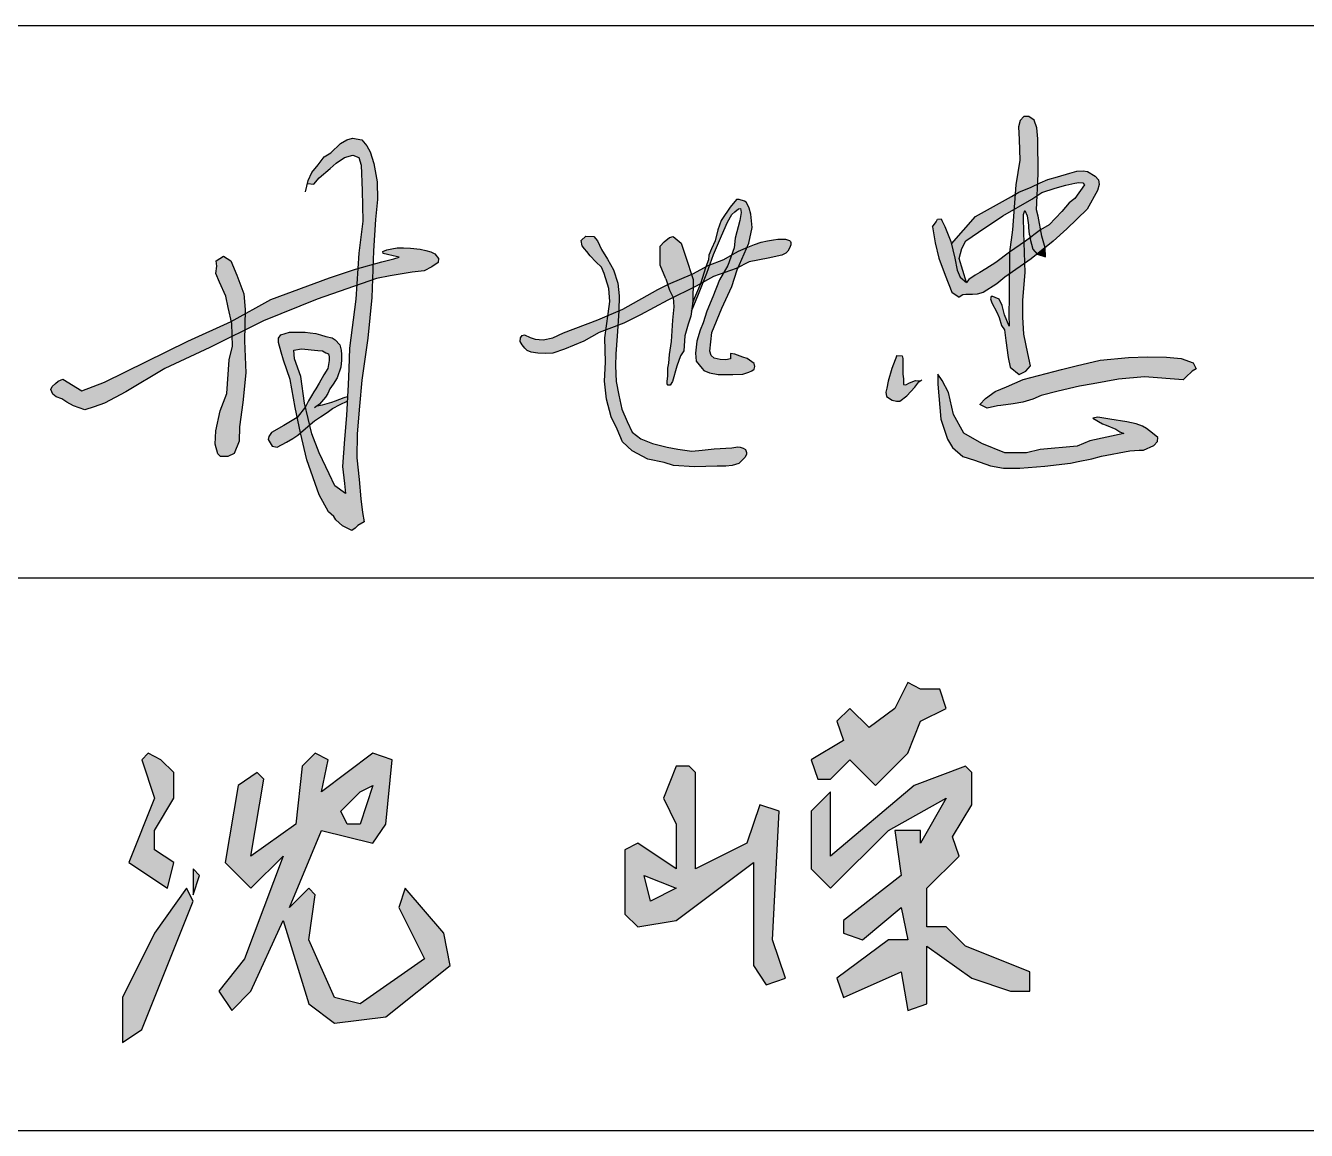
# Model space of a CAD drawing. Header units: millimetres. Extents: x 865490 to 879904, y 39442 to 44891.
# Drawn here: x 871281.1 to 871296.17, y 39489.45 to 39502.45 of the extents above; entities that cross this region are included whole.
import ezdxf

# ---------------------------------------------------------------- set-up
doc = ezdxf.new("R2010")
doc.units = ezdxf.units.MM
doc.header["$LTSCALE"] = 1000
doc.header["$MEASUREMENT"] = 0
doc.layers.add('HATCH', color=8, linetype='Continuous')

msp = doc.modelspace()

# ---------------------------------------------------------------- hatches: boundary and pattern name
at = {"linetype": 'Continuous'}
h = msp.add_hatch(color=256, dxfattribs=at)
h.paths.add_polyline_path([(871289.663, 39492.606), (871289.663, 39491.396), (871289.814, 39491.169), (871290.041, 39491.245), (871289.889, 39491.699), (871289.965, 39493.211), (871289.738, 39493.287), (871289.587, 39492.833), (871288.982, 39492.531), (871288.982, 39493.665), (871288.906, 39493.741), (871288.755, 39493.741), (871288.604, 39493.363), (871288.755, 39493.06), (871288.755, 39492.531), (871288.301, 39492.833), (871288.15, 39492.758), (871288.15, 39492.001), (871288.301, 39491.85), (871288.755, 39491.926)])
h.paths.add_polyline_path([(871288.755, 39492.304), (871288.453, 39492.153), (871288.377, 39492.455)], flags=16)
h.paths.add_polyline_path([(871291.478, 39493.892), (871291.629, 39494.27), (871291.931, 39494.421), (871291.856, 39494.648), (871291.629, 39494.648), (871291.478, 39494.724), (871291.326, 39494.421), (871291.024, 39494.194), (871290.797, 39494.421), (871290.646, 39494.27), (871290.721, 39494.043), (871290.343, 39493.816), (871290.419, 39493.589), (871290.57, 39493.589), (871290.797, 39493.816), (871291.099, 39493.514)])
h.paths.add_polyline_path([(871292.234, 39493.287), (871292.234, 39493.665), (871292.158, 39493.741), (871291.553, 39493.514), (871290.57, 39492.682), (871290.57, 39493.438), (871290.343, 39493.211), (871290.343, 39492.531), (871290.57, 39492.304), (871291.251, 39492.984), (871291.931, 39493.363), (871291.629, 39492.833), (871291.629, 39492.984), (871291.326, 39492.984), (871291.402, 39492.455), (871290.721, 39491.926), (871290.721, 39491.774), (871290.948, 39491.699), (871291.402, 39492.077), (871291.478, 39491.699), (871291.251, 39491.699), (871290.646, 39491.245), (871290.721, 39491.018), (871291.402, 39491.321), (871291.478, 39490.867), (871291.704, 39490.943), (871291.704, 39491.623), (871292.234, 39491.245), (871292.688, 39491.094), (871292.914, 39491.094), (871292.914, 39491.321), (871292.158, 39491.623), (871291.931, 39491.85), (871291.704, 39491.85), (871291.704, 39492.304), (871292.083, 39492.682), (871292.007, 39492.909)])
h = msp.add_hatch(color=256, dxfattribs=at)
h.paths.add_polyline_path([(871282.615, 39492.758), (871282.615, 39492.984), (871282.842, 39493.363), (871282.842, 39493.665), (871282.691, 39493.816), (871282.539, 39493.892), (871282.464, 39493.816), (871282.615, 39493.363), (871282.313, 39492.606), (871282.766, 39492.304), (871282.842, 39492.606)])
h.paths.add_polyline_path([(871283.144, 39492.455), (871283.069, 39492.531), (871283.069, 39492.228)])
h.paths.add_polyline_path([(871283.069, 39492.153), (871282.993, 39492.304), (871282.615, 39491.774), (871282.237, 39491.018), (871282.237, 39490.489), (871282.464, 39490.64)])
h.paths.add_polyline_path([(871284.581, 39492.984), (871285.186, 39492.833), (871285.338, 39493.06), (871285.413, 39493.816), (871285.186, 39493.892), (871284.581, 39493.438), (871284.657, 39493.816), (871284.506, 39493.892), (871284.354, 39493.741), (871284.279, 39493.06), (871283.749, 39492.682), (871283.901, 39493.589), (871283.825, 39493.665), (871283.598, 39493.514), (871283.447, 39492.606), (871283.749, 39492.304), (871284.128, 39492.682), (871283.674, 39491.472), (871283.371, 39491.094), (871283.523, 39490.867), (871283.749, 39491.094), (871284.128, 39491.926), (871284.43, 39490.943), (871284.733, 39490.716), (871285.338, 39490.791), (871286.094, 39491.396), (871286.018, 39491.774), (871285.564, 39492.304), (871285.489, 39492.077), (871285.791, 39491.472), (871285.035, 39490.943), (871284.733, 39491.018), (871284.43, 39491.699), (871284.506, 39492.228), (871284.43, 39492.304), (871284.203, 39492.077)])
h.paths.add_polyline_path([(871284.808, 39493.211), (871285.035, 39493.438), (871285.186, 39493.514), (871285.035, 39493.06), (871284.884, 39493.06)], flags=16)
at = {"layer": 'HATCH'}
for points in [[(871293.008, 39501.123), (871292.998, 39501.253), (871292.966, 39501.344), (871292.903, 39501.386), (871292.844, 39501.386), (871292.802, 39501.34), (871292.784, 39501.263), (871292.791, 39501.113), (871292.798, 39500.871), (871292.749, 39500.58), (871292.741, 39500.469), (871292.787, 39500.496), (871292.931, 39500.554), (871293.01, 39500.592), (871293.015, 39500.709)], [(871285.216, 39500.174), (871285.238, 39500.409), (871285.235, 39500.615), (871285.195, 39500.834), (871285.152, 39500.97), (871285.112, 39501.04), (871285.056, 39501.109), (871284.944, 39501.13), (871284.88, 39501.112), (871284.805, 39501.066), (871284.69, 39500.959), (871284.613, 39500.909), (871284.54, 39500.815), (871284.466, 39500.727), (871284.423, 39500.631), (871284.414, 39500.596), (871284.488, 39500.589), (871284.552, 39500.663), (871284.684, 39500.774), (871284.751, 39500.835), (871284.852, 39500.902), (871284.95, 39500.929), (871285.018, 39500.902), (871285.045, 39500.814), (871285.058, 39500.515), (871285.065, 39500.154), (871285.021, 39499.776), (871285.009, 39499.595), (871285.186, 39499.646), (871285.192, 39499.804)], [(871293.723, 39500.64), (871293.684, 39500.682), (871293.596, 39500.739), (871293.544, 39500.745), (871293.467, 39500.742), (871293.386, 39500.72), (871293.24, 39500.676), (871293.126, 39500.644), (871293.036, 39500.605), (871293.01, 39500.592), (871293.003, 39500.455), (871293.056, 39500.49), (871293.212, 39500.543), (871293.338, 39500.577), (871293.445, 39500.599), (871293.492, 39500.607), (871293.541, 39500.606), (871293.557, 39500.581), (871293.447, 39500.421), (871293.38, 39500.371), (871293.293, 39500.267), (871293.144, 39500.11), (871293.044, 39500.05), (871293.058, 39499.979), (871293.096, 39499.841), (871293.191, 39499.918), (871293.349, 39500.064), (871293.59, 39500.293), (871293.713, 39500.516), (871293.73, 39500.586)], [(871293.01, 39500.592), (871292.931, 39500.554), (871292.787, 39500.496), (871292.741, 39500.469), (871292.728, 39500.292), (871292.94, 39500.414), (871293.003, 39500.455)], [(871289.287, 39499.981), (871289.359, 39500.141), (871289.409, 39500.232), (871289.445, 39500.263), (871289.486, 39500.299), (871289.511, 39500.303), (871289.519, 39500.255), (871289.501, 39500.161), (871289.448, 39499.954), (871289.435, 39499.839), (871289.405, 39499.752), (871289.418, 39499.76), (871289.488, 39499.8), (871289.586, 39499.841), (871289.609, 39499.894), (871289.647, 39500.079), (871289.631, 39500.235), (871289.612, 39500.307), (871289.594, 39500.351), (871289.577, 39500.377), (871289.557, 39500.391), (871289.495, 39500.409), (871289.464, 39500.409), (871289.388, 39500.32), (871289.356, 39500.272), (871289.322, 39500.219), (871289.285, 39500.161), (871289.243, 39500.053), (871289.214, 39499.924), (871289.171, 39499.83), (871289.14, 39499.754), (871289.135, 39499.697), (871289.103, 39499.618), (871289.131, 39499.633), (871289.15, 39499.64), (871289.193, 39499.762)], [(871292.313, 39500.023), (871292.597, 39500.217), (871292.728, 39500.292), (871292.741, 39500.469), (871292.698, 39500.444), (871292.452, 39500.305), (871292.277, 39500.208), (871291.993, 39499.888), (871292.032, 39499.72), (871292.06, 39499.579), (871292.094, 39499.493), (871292.171, 39499.432), (871292.082, 39499.716), (871292.116, 39499.833), (871292.161, 39499.922)], [(871293.003, 39500.455), (871292.94, 39500.414), (871292.728, 39500.292), (871292.71, 39500.053), (871292.675, 39499.789), (871292.848, 39499.906), (871292.845, 39500.019), (871292.84, 39500.201), (871292.842, 39500.234), (871292.857, 39500.28), (871292.885, 39500.216), (871292.898, 39500.105), (871292.9, 39500.075), (871292.906, 39500.002), (871292.922, 39499.96), (871293.044, 39500.05), (871293.012, 39500.211), (871292.994, 39500.288)], [(871291.986, 39499.916), (871291.971, 39499.955), (871291.915, 39500.091), (871291.88, 39500.161), (871291.872, 39500.183), (871291.829, 39500.176), (871291.812, 39500.145), (871291.771, 39500.087), (871291.803, 39499.899), (871291.846, 39499.718), (871291.918, 39499.519), (871291.999, 39499.317), (871292.085, 39499.259), (871292.127, 39499.285), (871292.164, 39499.291), (871292.189, 39499.292), (871292.239, 39499.292), (871292.294, 39499.293), (871292.365, 39499.313), (871292.526, 39499.418), (871292.62, 39499.495), (871292.673, 39499.531), (871292.675, 39499.789), (871292.517, 39499.667), (871292.397, 39499.593), (871292.327, 39499.55), (871292.271, 39499.519), (871292.197, 39499.466), (871292.171, 39499.432), (871292.094, 39499.493), (871292.06, 39499.579), (871292.032, 39499.72)], [(871288.069, 39499.426), (871288.018, 39499.583), (871287.944, 39499.705), (871287.874, 39499.82), (871287.827, 39499.924), (871287.784, 39499.973), (871287.689, 39499.977), (871287.635, 39499.928), (871287.646, 39499.862), (871287.676, 39499.828), (871287.703, 39499.797), (871287.741, 39499.745), (871287.81, 39499.674), (871287.877, 39499.611), (871287.908, 39499.536), (871287.962, 39499.36), (871287.975, 39499.208), (871287.955, 39499.064), (871287.952, 39499.044), (871288.08, 39499.098), (871288.084, 39499.277)], [(871288.864, 39499.74), (871288.812, 39499.896), (871288.72, 39499.972), (871288.675, 39499.96), (871288.611, 39499.912), (871288.567, 39499.86), (871288.567, 39499.776), (871288.567, 39499.635), (871288.631, 39499.475), (871288.654, 39499.408), (871288.665, 39499.413), (871288.935, 39499.527)], [(871289.997, 39499.755), (871290.044, 39499.779), (871290.066, 39499.802), (871290.087, 39499.837), (871290.102, 39499.875), (871290.102, 39499.903), (871290.098, 39499.914), (871290.089, 39499.927), (871290.042, 39499.943), (871289.949, 39499.943), (871289.899, 39499.936), (871289.829, 39499.923), (871289.752, 39499.906), (871289.675, 39499.88), (871289.598, 39499.846), (871289.586, 39499.841), (871289.483, 39499.609), (871289.611, 39499.677), (871289.838, 39499.72)], [(871292.952, 39499.825), (871292.92, 39499.94), (871292.922, 39499.96), (871292.866, 39499.918), (871292.848, 39499.906), (871292.856, 39499.656), (871292.933, 39499.709), (871293.001, 39499.765)], [(871293.058, 39499.979), (871293.044, 39500.05), (871293.043, 39500.05), (871292.922, 39499.96), (871292.92, 39499.94), (871292.952, 39499.825), (871293.001, 39499.765), (871293.096, 39499.841)], [(871285.879, 39499.618), (871285.953, 39499.669), (871285.955, 39499.713), (871285.912, 39499.77), (871285.867, 39499.793), (871285.809, 39499.807), (871285.741, 39499.824), (871285.626, 39499.836), (871285.545, 39499.84), (871285.469, 39499.84), (871285.409, 39499.83), (871285.347, 39499.818), (871285.3, 39499.797), (871285.304, 39499.772), (871285.355, 39499.76), (871285.423, 39499.744), (871285.494, 39499.729), (871285.432, 39499.711), (871285.289, 39499.676), (871285.186, 39499.646), (871285.179, 39499.462), (871285.226, 39499.478), (871285.388, 39499.511), (871285.646, 39499.554), (871285.788, 39499.57)], [(871289.586, 39499.841), (871289.488, 39499.8), (871289.418, 39499.76), (871289.405, 39499.752), (871289.363, 39499.631), (871289.312, 39499.545), (871289.46, 39499.596), (871289.483, 39499.609)], [(871292.848, 39499.906), (871292.675, 39499.789), (871292.673, 39499.531), (871292.856, 39499.656)], [(871293.096, 39499.841), (871293.001, 39499.765), (871293.1, 39499.734)], [(871283.666, 39499.299), (871283.583, 39499.52), (871283.513, 39499.687), (871283.425, 39499.743), (871283.342, 39499.687), (871283.348, 39499.624), (871283.337, 39499.536), (871283.38, 39499.437), (871283.454, 39499.272), (871283.483, 39499.138), (871283.519, 39498.975), (871283.679, 39499.063), (871283.68, 39499.114)], [(871285.186, 39499.646), (871285.009, 39499.595), (871284.995, 39499.398), (871285.179, 39499.462)], [(871289.103, 39499.618), (871288.948, 39499.533), (871288.935, 39499.527), (871288.955, 39499.466), (871288.953, 39499.369), (871288.99, 39499.387), (871289.041, 39499.416)], [(871289.407, 39499.386), (871289.471, 39499.582), (871289.483, 39499.609), (871289.46, 39499.596), (871289.312, 39499.545), (871289.265, 39499.462), (871289.187, 39499.263), (871289.116, 39499.094), (871289.072, 39498.958), (871289.037, 39498.87), (871288.998, 39498.743), (871288.982, 39498.601), (871288.991, 39498.506), (871289.058, 39498.42), (871289.078, 39498.395), (871289.147, 39498.368), (871289.246, 39498.35), (871289.311, 39498.349), (871289.42, 39498.349), (871289.538, 39498.353), (871289.609, 39498.376), (871289.644, 39498.392), (871289.673, 39498.412), (871289.679, 39498.443), (871289.671, 39498.48), (871289.589, 39498.537), (871289.539, 39498.555), (871289.445, 39498.59), (871289.395, 39498.598), (871289.395, 39498.559), (871289.392, 39498.535), (871289.34, 39498.522), (871289.271, 39498.525), (871289.202, 39498.543), (871289.164, 39498.573), (871289.148, 39498.624), (871289.172, 39498.843), (871289.29, 39499.129)], [(871289.15, 39499.64), (871289.131, 39499.633), (871289.103, 39499.618), (871289.041, 39499.416), (871289.073, 39499.435), (871289.116, 39499.542)], [(871289.363, 39499.631), (871289.405, 39499.752), (871289.315, 39499.703), (871289.15, 39499.64), (871289.116, 39499.542), (871289.073, 39499.435), (871289.192, 39499.503), (871289.312, 39499.545)], [(871292.859, 39499.55), (871292.856, 39499.656), (871292.673, 39499.531), (871292.672, 39499.264), (871292.67, 39499.05), (871292.672, 39498.92), (871292.619, 39499.053), (871292.591, 39499.16), (871292.556, 39499.236), (871292.508, 39499.255), (871292.481, 39499.267), (871292.46, 39499.269), (871292.451, 39499.24), (871292.468, 39499.194), (871292.526, 39499.082), (871292.553, 39499.022), (871292.584, 39498.927), (871292.618, 39498.877), (871292.634, 39498.751), (871292.662, 39498.551), (871292.685, 39498.435), (871292.79, 39498.35), (871292.87, 39498.387), (871292.925, 39498.451), (871292.891, 39498.597), (871292.845, 39498.826), (871292.834, 39499.025), (871292.834, 39499.226)], [(871284.528, 39499.236), (871284.995, 39499.398), (871285.009, 39499.595), (871284.98, 39499.587), (871284.673, 39499.486), (871283.983, 39499.232), (871283.679, 39499.063), (871283.675, 39498.869), (871283.898, 39498.98)], [(871284.466, 39497.652), (871284.441, 39497.757), (871284.366, 39497.691), (871284.333, 39497.663), (871284.333, 39497.662), (871284.409, 39497.344), (871284.552, 39496.932), (871284.662, 39496.733), (871284.724, 39496.679), (871284.75, 39496.638), (871284.827, 39496.57), (871284.936, 39496.514), (871284.975, 39496.54), (871285.009, 39496.572), (871285.082, 39496.617), (871285.061, 39496.726), (871285.044, 39496.887), (871285.024, 39497.114), (871284.996, 39497.368), (871285, 39497.653), (871285.029, 39497.975), (871285.056, 39498.283), (871285.126, 39498.778), (871285.171, 39499.254), (871285.179, 39499.462), (871284.995, 39499.398), (871284.984, 39499.236), (871284.91, 39498.658), (871284.903, 39498.415), (871284.893, 39498.233), (871284.873, 39497.868), (871284.852, 39497.589), (871284.829, 39497.268), (871284.849, 39497.067), (871284.863, 39496.949), (871284.736, 39497.039), (871284.67, 39497.18), (871284.551, 39497.427)], [(871288.955, 39499.466), (871288.935, 39499.527), (871288.665, 39499.413), (871288.654, 39499.408), (871288.677, 39499.342), (871288.72, 39499.255), (871288.953, 39499.369)], [(871288.657, 39499.224), (871288.72, 39499.255), (871288.677, 39499.342), (871288.654, 39499.408), (871288.538, 39499.351), (871288.126, 39499.118), (871288.08, 39499.098), (871288.068, 39498.926), (871288.139, 39498.953), (871288.335, 39499.05)], [(871288.948, 39499.203), (871288.953, 39499.369), (871288.72, 39499.255), (871288.725, 39499.147), (871288.711, 39498.988), (871288.696, 39498.736), (871288.671, 39498.585), (871288.662, 39498.482), (871288.652, 39498.423), (871288.65, 39498.372), (871288.65, 39498.328), (871288.643, 39498.272), (871288.644, 39498.243), (871288.649, 39498.23), (871288.656, 39498.223), (871288.683, 39498.225), (871288.712, 39498.268), (871288.762, 39498.449), (871288.803, 39498.57), (871288.844, 39498.626), (871288.856, 39498.806), (871288.896, 39498.942), (871288.928, 39499.034)], [(871289.073, 39499.435), (871289.041, 39499.416), (871288.968, 39499.252), (871288.946, 39499.188), (871288.935, 39499.094), (871289.017, 39499.294)], [(871283.679, 39499.063), (871283.519, 39498.975), (871283.524, 39498.951), (871283.528, 39498.796), (871283.675, 39498.869)], [(871287.849, 39498.844), (871287.929, 39498.874), (871287.952, 39499.044), (871287.831, 39498.993), (871287.429, 39498.838), (871287.304, 39498.779), (871287.187, 39498.758), (871287.095, 39498.767), (871287.034, 39498.784), (871286.968, 39498.817), (871286.941, 39498.807), (871286.92, 39498.781), (871286.917, 39498.739), (871286.941, 39498.697), (871286.972, 39498.66), (871287.002, 39498.633), (871287.047, 39498.611), (871287.125, 39498.601), (871287.216, 39498.595), (871287.304, 39498.601), (871287.44, 39498.649), (871287.667, 39498.743)], [(871288.08, 39499.098), (871287.952, 39499.044), (871287.929, 39498.874), (871288.068, 39498.926)], [(871282.735, 39498.42), (871283.267, 39498.666), (871283.528, 39498.796), (871283.524, 39498.951), (871283.519, 39498.975), (871283.008, 39498.743), (871282.028, 39498.259), (871281.759, 39498.157), (871281.535, 39498.294), (871281.483, 39498.272), (871281.448, 39498.245), (871281.412, 39498.21), (871281.394, 39498.173), (871281.419, 39498.119), (871281.458, 39498.088), (871281.524, 39498.062), (871281.584, 39498.022), (871281.66, 39497.979), (871281.794, 39497.932), (871281.905, 39497.969), (871282.025, 39498.012), (871282.279, 39498.144)], [(871283.689, 39498.369), (871283.673, 39498.744), (871283.675, 39498.869), (871283.528, 39498.796), (871283.531, 39498.681), (871283.493, 39498.522), (871283.468, 39498.125), (871283.389, 39497.92), (871283.337, 39497.687), (871283.328, 39497.529), (871283.362, 39497.417), (871283.393, 39497.385), (871283.479, 39497.385), (871283.553, 39497.421), (871283.61, 39497.566), (871283.614, 39497.735), (871283.655, 39498.019)], [(871288.041, 39498.452), (871288.044, 39498.593), (871288.059, 39498.799), (871288.068, 39498.926), (871287.929, 39498.874), (871287.916, 39498.779), (871287.922, 39498.494), (871287.912, 39498.27), (871287.933, 39498.061), (871287.99, 39497.853), (871288.059, 39497.705), (871288.124, 39497.558), (871288.237, 39497.452), (871288.419, 39497.355), (871288.612, 39497.313), (871288.723, 39497.279), (871288.968, 39497.264), (871289.235, 39497.27), (871289.339, 39497.272), (871289.414, 39497.277), (871289.492, 39497.301), (871289.564, 39497.377), (871289.582, 39497.413), (871289.582, 39497.43), (871289.569, 39497.467), (871289.542, 39497.481), (871289.505, 39497.494), (871289.478, 39497.499), (871289.407, 39497.487), (871289.202, 39497.473), (871289.059, 39497.46), (871288.937, 39497.449), (871288.772, 39497.469), (871288.649, 39497.495), (871288.477, 39497.536), (871288.339, 39497.592), (871288.237, 39497.669), (871288.177, 39497.796), (871288.115, 39497.943), (871288.078, 39498.107), (871288.048, 39498.267)], [(871284.741, 39498.756), (871284.704, 39498.779), (871284.633, 39498.796), (871284.569, 39498.817), (871284.512, 39498.83), (871284.448, 39498.84), (871284.387, 39498.847), (871284.289, 39498.847), (871284.205, 39498.847), (871284.1, 39498.817), (871284.073, 39498.776), (871284.073, 39498.726), (871284.104, 39498.611), (871284.134, 39498.517), (871284.212, 39498.291), (871284.269, 39497.961), (871284.294, 39497.845), (871284.391, 39497.969), (871284.381, 39498.013), (871284.335, 39498.324), (871284.262, 39498.534), (871284.253, 39498.634), (871284.344, 39498.65), (871284.535, 39498.632), (871284.59, 39498.626), (871284.631, 39498.606), (871284.662, 39498.591), (871284.672, 39498.556), (871284.672, 39498.513), (871284.655, 39498.419), (871284.607, 39498.346), (871284.551, 39498.246), (871284.512, 39498.18), (871284.49, 39498.144), (871284.462, 39498.1), (871284.429, 39498.039), (871284.391, 39497.969), (871284.441, 39497.757), (871284.496, 39497.804), (871284.568, 39497.852), (871284.648, 39497.902), (871284.709, 39497.948), (871284.8, 39497.998), (871284.882, 39498.034), (871284.885, 39498.09), (871284.848, 39498.08), (871284.746, 39498.041), (871284.703, 39498.024), (871284.592, 39497.993), (871284.527, 39497.979), (871284.556, 39498.001), (871284.627, 39498.082), (871284.653, 39498.126), (871284.68, 39498.18), (871284.718, 39498.234), (871284.765, 39498.311), (871284.809, 39498.436), (871284.815, 39498.52), (871284.815, 39498.584), (871284.812, 39498.635), (871284.795, 39498.699)], [(871291.561, 39498.202), (871291.611, 39498.263), (871291.628, 39498.274), (871291.571, 39498.278), (871291.498, 39498.253), (871291.458, 39498.227), (871291.43, 39498.232), (871291.427, 39498.26), (871291.427, 39498.298), (871291.422, 39498.355), (871291.422, 39498.398), (871291.422, 39498.458), (871291.42, 39498.493), (871291.42, 39498.539), (871291.415, 39498.569), (871291.35, 39498.574), (871291.329, 39498.521), (871291.292, 39498.421), (871291.247, 39498.27), (871291.232, 39498.19), (871291.221, 39498.142), (871291.229, 39498.092), (871291.297, 39498.049), (871291.347, 39498.034), (871291.387, 39498.037), (871291.468, 39498.099)], [(871293.25, 39498.155), (871293.499, 39498.211), (871293.662, 39498.241), (871293.96, 39498.293), (871294.266, 39498.323), (871294.719, 39498.285), (871294.752, 39498.318), (871294.826, 39498.387), (871294.872, 39498.415), (871294.838, 39498.486), (871294.698, 39498.539), (871294.523, 39498.552), (871294.302, 39498.557), (871294.078, 39498.549), (871293.743, 39498.519), (871293.461, 39498.45), (871293.288, 39498.407), (871292.837, 39498.29), (871292.641, 39498.206), (871292.509, 39498.15), (871292.392, 39498.066), (871292.328, 39497.995), (871292.412, 39497.954), (871292.534, 39497.982), (871292.575, 39497.985), (871292.72, 39498.005), (871292.832, 39498.023), (871292.952, 39498.058), (871293.049, 39498.104)], [(871291.959, 39498.139), (871291.882, 39498.279), (871291.832, 39498.353), (871291.834, 39498.235), (871291.87, 39497.823), (871291.945, 39497.587), (871292.005, 39497.489), (871292.126, 39497.383), (871292.266, 39497.343), (871292.452, 39497.274), (871292.607, 39497.248), (871292.797, 39497.246), (871293.093, 39497.27), (871293.394, 39497.305), (871293.483, 39497.325), (871293.646, 39497.359), (871293.759, 39497.389), (871294.094, 39497.452), (871294.201, 39497.46), (871294.252, 39497.46), (871294.373, 39497.513), (871294.419, 39497.561), (871294.421, 39497.609), (871294.358, 39497.66), (871294.288, 39497.714), (871294.242, 39497.742), (871294.165, 39497.768), (871294.058, 39497.791), (871293.858, 39497.823), (871293.716, 39497.849), (871293.655, 39497.835), (871293.77, 39497.77), (871293.814, 39497.752), (871293.927, 39497.706), (871293.975, 39497.676), (871294.02, 39497.654), (871293.62, 39497.567), (871293.474, 39497.508), (871293.039, 39497.468), (871292.877, 39497.429), (871292.621, 39497.429), (871292.352, 39497.539), (871292.14, 39497.658), (871292.017, 39497.879)], [(871284.391, 39497.969), (871284.294, 39497.845), (871284.333, 39497.663), (871284.366, 39497.691), (871284.441, 39497.757)], [(871284.333, 39497.663), (871284.294, 39497.845), (871284.138, 39497.75), (871283.99, 39497.665), (871283.961, 39497.62), (871283.953, 39497.583), (871283.998, 39497.505), (871284.059, 39497.494), (871284.168, 39497.552), (871284.242, 39497.598), (871284.303, 39497.637)]]:
    msp.add_hatch(color=256, dxfattribs=at).paths.add_polyline_path(points)

# ---------------------------------------------------------------- linework, layer by layer
for p, q in [((871263.499, 39502.455), (871373.499, 39502.455)), ((871263.499, 39495.955), (871318.499, 39495.955)), ((871263.499, 39489.455), (871318.499, 39489.455))]:
    msp.add_line(p, q)
for points in [[(871292.92, 39499.94), (871292.952, 39499.825), (871293.001, 39499.765), (871293.1, 39499.734), (871293.096, 39499.841), (871293.058, 39499.979), (871293.012, 39500.211), (871292.994, 39500.288), (871293.015, 39500.709), (871293.008, 39501.123), (871292.998, 39501.253), (871292.966, 39501.344), (871292.903, 39501.386), (871292.844, 39501.386), (871292.802, 39501.34), (871292.784, 39501.263), (871292.791, 39501.113), (871292.798, 39500.871), (871292.749, 39500.58), (871292.71, 39500.053), (871292.675, 39499.789), (871292.672, 39499.264), (871292.67, 39499.05), (871292.672, 39498.92), (871292.619, 39499.053), (871292.591, 39499.16), (871292.556, 39499.236)], [(871284.391, 39500.498), (871284.423, 39500.631), (871284.466, 39500.727), (871284.54, 39500.815), (871284.613, 39500.909), (871284.69, 39500.959), (871284.805, 39501.066), (871284.88, 39501.112), (871284.944, 39501.13), (871285.056, 39501.109), (871285.112, 39501.04), (871285.152, 39500.97), (871285.195, 39500.834), (871285.235, 39500.615), (871285.238, 39500.409), (871285.216, 39500.174), (871285.192, 39499.804), (871285.171, 39499.254), (871285.126, 39498.778), (871285.056, 39498.283), (871285.029, 39497.975), (871285, 39497.653), (871284.996, 39497.368), (871285.024, 39497.114), (871285.044, 39496.887), (871285.061, 39496.726), (871285.082, 39496.617), (871285.009, 39496.572), (871284.975, 39496.54), (871284.936, 39496.514), (871284.827, 39496.57), (871284.75, 39496.638), (871284.724, 39496.679), (871284.662, 39496.733), (871284.552, 39496.932), (871284.409, 39497.344), (871284.333, 39497.662), (871284.269, 39497.961), (871284.212, 39498.291), (871284.134, 39498.517), (871284.104, 39498.611), (871284.073, 39498.726), (871284.073, 39498.776), (871284.1, 39498.817), (871284.1, 39498.817), (871284.205, 39498.847), (871284.289, 39498.847), (871284.289, 39498.847), (871284.387, 39498.847), (871284.448, 39498.84), (871284.512, 39498.83), (871284.569, 39498.817), (871284.633, 39498.796), (871284.704, 39498.779), (871284.741, 39498.756), (871284.795, 39498.699), (871284.812, 39498.635), (871284.815, 39498.584), (871284.815, 39498.52), (871284.809, 39498.436), (871284.765, 39498.311), (871284.718, 39498.234), (871284.68, 39498.18), (871284.653, 39498.126), (871284.627, 39498.082), (871284.627, 39498.082), (871284.556, 39498.001), (871284.498, 39497.957)], [(871284.414, 39500.596), (871284.488, 39500.589), (871284.488, 39500.589), (871284.552, 39500.663), (871284.684, 39500.774), (871284.751, 39500.835), (871284.852, 39500.902), (871284.95, 39500.929), (871284.95, 39500.929), (871285.018, 39500.902), (871285.045, 39500.814), (871285.058, 39500.515), (871285.065, 39500.154), (871285.021, 39499.776), (871284.984, 39499.236), (871284.91, 39498.658), (871284.903, 39498.415), (871284.893, 39498.233), (871284.873, 39497.868), (871284.852, 39497.589), (871284.829, 39497.268), (871284.849, 39497.067), (871284.863, 39496.949), (871284.863, 39496.949), (871284.736, 39497.039), (871284.67, 39497.18), (871284.551, 39497.427), (871284.466, 39497.652), (871284.381, 39498.013), (871284.335, 39498.324), (871284.262, 39498.534), (871284.253, 39498.634), (871284.253, 39498.634), (871284.344, 39498.65), (871284.535, 39498.632), (871284.535, 39498.632), (871284.59, 39498.626), (871284.631, 39498.606), (871284.662, 39498.591), (871284.672, 39498.556), (871284.672, 39498.513), (871284.655, 39498.419), (871284.607, 39498.346), (871284.551, 39498.246), (871284.512, 39498.18), (871284.49, 39498.144), (871284.462, 39498.1), (871284.429, 39498.039), (871284.391, 39497.969), (871284.294, 39497.845), (871284.138, 39497.75), (871283.99, 39497.665), (871283.961, 39497.62), (871283.953, 39497.583), (871283.998, 39497.505), (871284.059, 39497.494), (871284.168, 39497.552), (871284.242, 39497.598), (871284.303, 39497.637), (871284.366, 39497.691), (871284.496, 39497.804), (871284.568, 39497.852), (871284.648, 39497.902), (871284.709, 39497.948), (871284.8, 39497.998), (871284.882, 39498.034)], [(871291.993, 39499.888), (871292.277, 39500.208), (871292.452, 39500.305), (871292.698, 39500.444), (871292.787, 39500.496), (871292.931, 39500.554), (871293.036, 39500.605), (871293.126, 39500.644), (871293.24, 39500.676), (871293.386, 39500.72), (871293.467, 39500.742), (871293.544, 39500.745), (871293.596, 39500.739), (871293.684, 39500.682), (871293.723, 39500.64), (871293.73, 39500.586), (871293.713, 39500.516), (871293.59, 39500.293), (871293.349, 39500.064), (871293.191, 39499.918), (871292.933, 39499.709), (871292.62, 39499.495), (871292.526, 39499.418), (871292.365, 39499.313), (871292.294, 39499.293), (871292.239, 39499.292), (871292.189, 39499.292), (871292.164, 39499.291), (871292.127, 39499.285), (871292.085, 39499.259)], [(871291.771, 39500.087), (871291.812, 39500.145), (871291.829, 39500.176), (871291.829, 39500.176), (871291.872, 39500.183), (871291.88, 39500.161), (871291.915, 39500.091), (871291.971, 39499.955), (871291.986, 39499.916), (871292.032, 39499.72), (871292.06, 39499.579), (871292.094, 39499.493), (871292.171, 39499.432), (871292.082, 39499.716), (871292.116, 39499.833), (871292.161, 39499.922), (871292.313, 39500.023), (871292.597, 39500.217), (871292.94, 39500.414), (871293.056, 39500.49), (871293.212, 39500.543), (871293.338, 39500.577), (871293.445, 39500.599), (871293.492, 39500.607), (871293.541, 39500.606), (871293.557, 39500.581), (871293.447, 39500.421), (871293.38, 39500.371), (871293.293, 39500.267), (871293.144, 39500.11), (871293.043, 39500.05), (871292.866, 39499.918), (871292.675, 39499.789), (871292.517, 39499.667), (871292.397, 39499.593), (871292.327, 39499.55), (871292.271, 39499.519), (871292.197, 39499.466), (871292.171, 39499.432)], [(871288.935, 39499.094), (871289.017, 39499.294), (871289.116, 39499.542), (871289.193, 39499.762), (871289.287, 39499.981), (871289.359, 39500.141), (871289.409, 39500.232), (871289.445, 39500.263), (871289.486, 39500.299), (871289.511, 39500.303), (871289.519, 39500.255), (871289.501, 39500.161), (871289.448, 39499.954), (871289.435, 39499.839), (871289.363, 39499.631), (871289.265, 39499.462), (871289.187, 39499.263), (871289.116, 39499.094), (871289.072, 39498.958), (871289.037, 39498.87), (871288.998, 39498.743), (871288.982, 39498.601), (871288.991, 39498.506), (871289.058, 39498.42), (871289.078, 39498.395), (871289.147, 39498.368), (871289.246, 39498.35), (871289.311, 39498.349), (871289.42, 39498.349), (871289.538, 39498.353), (871289.609, 39498.376), (871289.644, 39498.392), (871289.673, 39498.412), (871289.679, 39498.443), (871289.671, 39498.48), (871289.589, 39498.537), (871289.539, 39498.555), (871289.445, 39498.59), (871289.395, 39498.598), (871289.395, 39498.559), (871289.392, 39498.535), (871289.34, 39498.522), (871289.271, 39498.525), (871289.202, 39498.543), (871289.164, 39498.573), (871289.148, 39498.624), (871289.172, 39498.843), (871289.29, 39499.129), (871289.407, 39499.386), (871289.471, 39499.582), (871289.609, 39499.894), (871289.647, 39500.079), (871289.631, 39500.235), (871289.612, 39500.307), (871289.594, 39500.351), (871289.577, 39500.377), (871289.557, 39500.391), (871289.495, 39500.409), (871289.464, 39500.409), (871289.388, 39500.32), (871289.356, 39500.272), (871289.322, 39500.219), (871289.285, 39500.161), (871289.243, 39500.053), (871289.214, 39499.924), (871289.171, 39499.83), (871289.14, 39499.754), (871289.135, 39499.697)], [(871292.556, 39499.236), (871292.508, 39499.255), (871292.481, 39499.267), (871292.46, 39499.269), (871292.451, 39499.24), (871292.468, 39499.194), (871292.526, 39499.082), (871292.553, 39499.022), (871292.584, 39498.927), (871292.618, 39498.877), (871292.634, 39498.751), (871292.662, 39498.551), (871292.685, 39498.435), (871292.79, 39498.35), (871292.87, 39498.387), (871292.925, 39498.451), (871292.925, 39498.451), (871292.891, 39498.597), (871292.845, 39498.826), (871292.834, 39499.025), (871292.834, 39499.226), (871292.859, 39499.55), (871292.845, 39500.019), (871292.84, 39500.201), (871292.842, 39500.234), (871292.857, 39500.28), (871292.857, 39500.28), (871292.885, 39500.216), (871292.898, 39500.105), (871292.9, 39500.075), (871292.906, 39500.002), (871292.922, 39499.96), (871292.92, 39499.94)], [(871291.771, 39500.087), (871291.803, 39499.899), (871291.846, 39499.718), (871291.918, 39499.519), (871291.999, 39499.317), (871292.085, 39499.259)], [(871290.089, 39499.927), (871290.098, 39499.914), (871290.102, 39499.903), (871290.102, 39499.875), (871290.087, 39499.837), (871290.066, 39499.802), (871290.044, 39499.779), (871289.997, 39499.755), (871289.838, 39499.72), (871289.611, 39499.677), (871289.46, 39499.596), (871289.192, 39499.503), (871288.99, 39499.387), (871288.657, 39499.224), (871288.335, 39499.05), (871288.139, 39498.953), (871287.849, 39498.844), (871287.667, 39498.743), (871287.44, 39498.649), (871287.304, 39498.601), (871287.216, 39498.595), (871287.125, 39498.601), (871287.047, 39498.611), (871287.002, 39498.633), (871286.972, 39498.66), (871286.941, 39498.697), (871286.917, 39498.739), (871286.92, 39498.781), (871286.941, 39498.807), (871286.968, 39498.817)], [(871286.968, 39498.817), (871287.034, 39498.784), (871287.095, 39498.767), (871287.187, 39498.758), (871287.304, 39498.779), (871287.429, 39498.838), (871287.831, 39498.993), (871288.126, 39499.118), (871288.538, 39499.351), (871288.665, 39499.413), (871288.948, 39499.533), (871289.131, 39499.633), (871289.315, 39499.703), (871289.418, 39499.76), (871289.488, 39499.8), (871289.598, 39499.846), (871289.675, 39499.88), (871289.752, 39499.906), (871289.829, 39499.923), (871289.899, 39499.936), (871289.949, 39499.943), (871290.042, 39499.943), (871290.042, 39499.943), (871290.089, 39499.927)], [(871287.646, 39499.862), (871287.635, 39499.928), (871287.689, 39499.977), (871287.784, 39499.973), (871287.827, 39499.924), (871287.874, 39499.82), (871287.944, 39499.705), (871288.018, 39499.583), (871288.069, 39499.426), (871288.084, 39499.277), (871288.08, 39499.098), (871288.059, 39498.799), (871288.044, 39498.593), (871288.041, 39498.452), (871288.048, 39498.267), (871288.078, 39498.107), (871288.115, 39497.943), (871288.177, 39497.796), (871288.237, 39497.669), (871288.339, 39497.592), (871288.477, 39497.536), (871288.649, 39497.495), (871288.772, 39497.469), (871288.937, 39497.449), (871289.059, 39497.46), (871289.202, 39497.473), (871289.407, 39497.487), (871289.478, 39497.499), (871289.505, 39497.494), (871289.542, 39497.481), (871289.569, 39497.467), (871289.582, 39497.43), (871289.582, 39497.413), (871289.564, 39497.377), (871289.492, 39497.301), (871289.414, 39497.277), (871289.339, 39497.272), (871289.235, 39497.27), (871288.968, 39497.264), (871288.723, 39497.279), (871288.612, 39497.313), (871288.419, 39497.355), (871288.237, 39497.452), (871288.124, 39497.558), (871288.059, 39497.705), (871287.99, 39497.853), (871287.933, 39498.061), (871287.912, 39498.27), (871287.922, 39498.494), (871287.916, 39498.779), (871287.955, 39499.064), (871287.975, 39499.208), (871287.962, 39499.36), (871287.908, 39499.536), (871287.877, 39499.611), (871287.81, 39499.674), (871287.741, 39499.745), (871287.703, 39499.797), (871287.676, 39499.828), (871287.646, 39499.862)], [(871288.631, 39499.475), (871288.567, 39499.635), (871288.567, 39499.776), (871288.567, 39499.86), (871288.611, 39499.912), (871288.675, 39499.96), (871288.72, 39499.972), (871288.812, 39499.896), (871288.864, 39499.74), (871288.955, 39499.466), (871288.948, 39499.203), (871288.928, 39499.034), (871288.896, 39498.942), (871288.856, 39498.806), (871288.844, 39498.626), (871288.803, 39498.57), (871288.762, 39498.449), (871288.712, 39498.268), (871288.683, 39498.225), (871288.656, 39498.223)], [(871281.535, 39498.294), (871281.759, 39498.157), (871282.028, 39498.259), (871283.008, 39498.743), (871283.519, 39498.975), (871283.983, 39499.232), (871284.673, 39499.486), (871284.98, 39499.587), (871285.289, 39499.676), (871285.432, 39499.711), (871285.494, 39499.729), (871285.423, 39499.744), (871285.355, 39499.76), (871285.304, 39499.772), (871285.304, 39499.772), (871285.3, 39499.797), (871285.347, 39499.818), (871285.409, 39499.83), (871285.469, 39499.84), (871285.545, 39499.84), (871285.626, 39499.836), (871285.741, 39499.824), (871285.809, 39499.807), (871285.867, 39499.793), (871285.912, 39499.77), (871285.955, 39499.713), (871285.953, 39499.669), (871285.879, 39499.618), (871285.788, 39499.57), (871285.646, 39499.554), (871285.388, 39499.511), (871285.226, 39499.478), (871284.528, 39499.236), (871283.898, 39498.98), (871283.267, 39498.666), (871282.735, 39498.42), (871282.279, 39498.144), (871282.025, 39498.012), (871281.905, 39497.969), (871281.794, 39497.932), (871281.66, 39497.979), (871281.584, 39498.022), (871281.524, 39498.062), (871281.458, 39498.088), (871281.419, 39498.119), (871281.394, 39498.173), (871281.412, 39498.21), (871281.448, 39498.245), (871281.483, 39498.272), (871281.535, 39498.294)], [(871283.342, 39499.687), (871283.425, 39499.743), (871283.513, 39499.687), (871283.583, 39499.52), (871283.666, 39499.299), (871283.68, 39499.114), (871283.673, 39498.744), (871283.689, 39498.369), (871283.655, 39498.019), (871283.614, 39497.735), (871283.61, 39497.566), (871283.553, 39497.421), (871283.479, 39497.385), (871283.393, 39497.385), (871283.362, 39497.417), (871283.328, 39497.529), (871283.337, 39497.687), (871283.389, 39497.92), (871283.468, 39498.125), (871283.493, 39498.522), (871283.531, 39498.681), (871283.524, 39498.951), (871283.483, 39499.138), (871283.454, 39499.272), (871283.38, 39499.437), (871283.337, 39499.536), (871283.348, 39499.624), (871283.342, 39499.687)], [(871289.135, 39499.697), (871289.103, 39499.618), (871289.041, 39499.416), (871288.968, 39499.252), (871288.946, 39499.188)], [(871288.631, 39499.475), (871288.677, 39499.342), (871288.72, 39499.255), (871288.725, 39499.147), (871288.711, 39498.988), (871288.696, 39498.736), (871288.671, 39498.585), (871288.662, 39498.482), (871288.652, 39498.423), (871288.65, 39498.372), (871288.65, 39498.328), (871288.643, 39498.272), (871288.644, 39498.243)], [(871291.35, 39498.574), (871291.329, 39498.521), (871291.292, 39498.421), (871291.247, 39498.27), (871291.232, 39498.19), (871291.221, 39498.142), (871291.229, 39498.092), (871291.229, 39498.092), (871291.297, 39498.049), (871291.347, 39498.034), (871291.387, 39498.037), (871291.468, 39498.099), (871291.561, 39498.202), (871291.611, 39498.263), (871291.646, 39498.285)], [(871291.35, 39498.574), (871291.415, 39498.569), (871291.42, 39498.539), (871291.42, 39498.493), (871291.422, 39498.458), (871291.422, 39498.398), (871291.422, 39498.355), (871291.427, 39498.298), (871291.427, 39498.26), (871291.43, 39498.232), (871291.43, 39498.232), (871291.458, 39498.227), (871291.498, 39498.253), (871291.571, 39498.278), (871291.571, 39498.278), (871291.628, 39498.274)], [(871292.392, 39498.066), (871292.509, 39498.15), (871292.641, 39498.206), (871292.837, 39498.29), (871293.288, 39498.407), (871293.461, 39498.45), (871293.743, 39498.519), (871294.078, 39498.549), (871294.302, 39498.557), (871294.523, 39498.552), (871294.698, 39498.539), (871294.838, 39498.486), (871294.838, 39498.486), (871294.872, 39498.415), (871294.826, 39498.387), (871294.752, 39498.318), (871294.719, 39498.285), (871294.719, 39498.285), (871294.266, 39498.323), (871293.96, 39498.293), (871293.662, 39498.241), (871293.499, 39498.211), (871293.25, 39498.155), (871293.049, 39498.104), (871292.952, 39498.058), (871292.832, 39498.023), (871292.72, 39498.005), (871292.575, 39497.985), (871292.534, 39497.982), (871292.412, 39497.954), (871292.328, 39497.995), (871292.392, 39498.066), (871292.392, 39498.066)], [(871291.832, 39498.353), (871291.834, 39498.235), (871291.87, 39497.823), (871291.945, 39497.587), (871292.005, 39497.489), (871292.126, 39497.383), (871292.266, 39497.343), (871292.452, 39497.274), (871292.607, 39497.248), (871292.797, 39497.246), (871293.093, 39497.27), (871293.394, 39497.305), (871293.483, 39497.325), (871293.646, 39497.359), (871293.759, 39497.389), (871294.094, 39497.452), (871294.201, 39497.46), (871294.252, 39497.46), (871294.373, 39497.513), (871294.419, 39497.561), (871294.421, 39497.609), (871294.358, 39497.66), (871294.288, 39497.714), (871294.242, 39497.742), (871294.165, 39497.768), (871294.058, 39497.791), (871293.858, 39497.823), (871293.716, 39497.849), (871293.655, 39497.835), (871293.655, 39497.835), (871293.655, 39497.835), (871293.77, 39497.77), (871293.814, 39497.752), (871293.927, 39497.706), (871293.975, 39497.676), (871294.02, 39497.654), (871293.62, 39497.567), (871293.474, 39497.508), (871293.039, 39497.468), (871292.877, 39497.429), (871292.621, 39497.429), (871292.352, 39497.539), (871292.14, 39497.658), (871292.017, 39497.879), (871291.959, 39498.139), (871291.882, 39498.279), (871291.832, 39498.353)], [(871288.644, 39498.243), (871288.649, 39498.23), (871288.656, 39498.223)], [(871284.527, 39497.979), (871284.527, 39497.979), (871284.592, 39497.993), (871284.703, 39498.024), (871284.746, 39498.041), (871284.848, 39498.08), (871284.885, 39498.09)]]:
    msp.add_lwpolyline(points)
at = {"linetype": 'Continuous', "elevation": 2318108.623}
for points in [[(871291.629, 39494.648), (871291.478, 39494.724), (871291.326, 39494.421), (871291.024, 39494.194), (871290.797, 39494.421), (871290.646, 39494.27), (871290.721, 39494.043), (871290.343, 39493.816), (871290.419, 39493.589), (871290.57, 39493.589), (871290.797, 39493.816), (871291.099, 39493.514), (871291.478, 39493.892), (871291.629, 39494.27), (871291.931, 39494.421), (871291.856, 39494.648), (871291.629, 39494.648)], [(871282.691, 39493.816), (871282.539, 39493.892), (871282.464, 39493.816), (871282.615, 39493.363), (871282.313, 39492.606), (871282.766, 39492.304), (871282.842, 39492.606), (871282.615, 39492.758), (871282.615, 39492.984), (871282.842, 39493.363), (871282.842, 39493.665), (871282.691, 39493.816)], [(871284.657, 39493.816), (871284.506, 39493.892), (871284.354, 39493.741), (871284.279, 39493.06), (871283.749, 39492.682), (871283.901, 39493.589), (871283.825, 39493.665), (871283.598, 39493.514), (871283.447, 39492.606), (871283.749, 39492.304), (871284.128, 39492.682), (871283.674, 39491.472), (871283.371, 39491.094), (871283.523, 39490.867), (871283.749, 39491.094), (871284.128, 39491.926), (871284.43, 39490.943), (871284.733, 39490.716), (871285.338, 39490.791), (871286.094, 39491.396), (871286.018, 39491.774), (871285.564, 39492.304), (871285.489, 39492.077), (871285.791, 39491.472), (871285.035, 39490.943), (871284.733, 39491.018), (871284.43, 39491.699), (871284.506, 39492.228), (871284.43, 39492.304), (871284.203, 39492.077), (871284.581, 39492.984), (871285.186, 39492.833), (871285.338, 39493.06), (871285.413, 39493.816), (871285.186, 39493.892), (871284.581, 39493.438), (871284.657, 39493.816)], [(871288.982, 39493.665), (871288.906, 39493.741), (871288.755, 39493.741), (871288.604, 39493.363), (871288.755, 39493.06), (871288.755, 39492.531), (871288.301, 39492.833), (871288.15, 39492.758), (871288.15, 39492.001), (871288.301, 39491.85), (871288.755, 39491.926), (871289.663, 39492.606), (871289.663, 39491.396), (871289.814, 39491.169), (871290.041, 39491.245), (871289.889, 39491.699), (871289.965, 39493.211), (871289.738, 39493.287), (871289.587, 39492.833), (871288.982, 39492.531), (871288.982, 39493.665)], [(871292.234, 39493.665), (871292.158, 39493.741), (871291.553, 39493.514), (871290.57, 39492.682), (871290.57, 39493.438), (871290.343, 39493.211), (871290.343, 39492.531), (871290.57, 39492.304), (871291.251, 39492.984), (871291.931, 39493.363), (871291.629, 39492.833), (871291.629, 39492.984), (871291.326, 39492.984), (871291.402, 39492.455), (871290.721, 39491.926), (871290.721, 39491.774), (871290.948, 39491.699), (871291.402, 39492.077), (871291.478, 39491.699), (871291.251, 39491.699), (871290.646, 39491.245), (871290.721, 39491.018), (871291.402, 39491.321), (871291.478, 39490.867), (871291.704, 39490.943), (871291.704, 39491.623), (871292.234, 39491.245), (871292.688, 39491.094), (871292.914, 39491.094), (871292.914, 39491.321), (871292.158, 39491.623), (871291.931, 39491.85), (871291.704, 39491.85), (871291.704, 39492.304), (871292.083, 39492.682), (871292.007, 39492.909), (871292.234, 39493.287), (871292.234, 39493.665)], [(871285.035, 39493.438), (871285.186, 39493.514), (871285.035, 39493.06), (871284.884, 39493.06), (871284.808, 39493.211), (871285.035, 39493.438)], [(871283.144, 39492.455), (871283.069, 39492.531), (871283.069, 39492.228), (871283.144, 39492.455)], [(871288.377, 39492.455), (871288.755, 39492.304), (871288.453, 39492.153), (871288.377, 39492.455)], [(871283.069, 39492.153), (871282.993, 39492.304), (871282.615, 39491.774), (871282.237, 39491.018), (871282.237, 39490.489), (871282.464, 39490.64), (871283.069, 39492.153)]]:
    msp.add_lwpolyline(points, dxfattribs=at)

doc.saveas('drawing.dxf')
